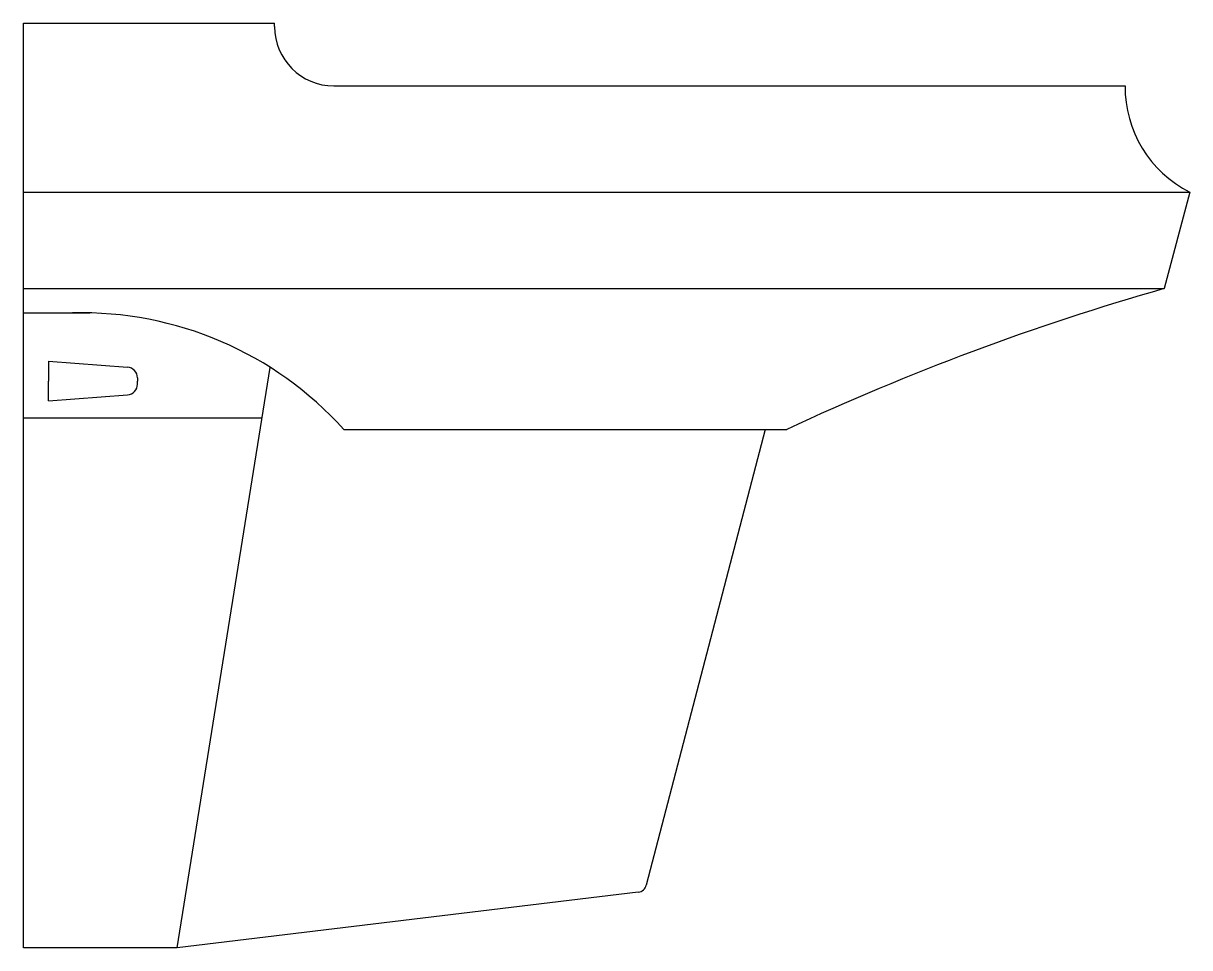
# Model space of a CAD drawing. Header units: millimetres. Extents: x -2916.636 to -2916.156, y 2950.087 to 2950.467.
import ezdxf

# ---------------------------------------------------------------- set-up
doc = ezdxf.new("R2010")
doc.units = ezdxf.units.MM
doc.header["$LTSCALE"] = 10
doc.layers.add('banheiro_louças', color=2, linetype='Continuous')

msp = doc.modelspace()

# ---------------------------------------------------------------- linework, layer by layer
at = {"layer": 'banheiro_louças'}
for p, q in [((-2916.635941441409, 2950.467073381536), (-2916.532568831409, 2950.467073381536)), ((-2916.635941441409, 2950.086593912535), (-2916.635941441409, 2950.467073381536)), ((-2916.532568831409, 2950.465708082535), (-2916.532568831409, 2950.467073381536)), ((-2916.508188498409, 2950.441327749535), (-2916.182516017409, 2950.441327749535)), ((-2916.635941441409, 2950.397589433535), (-2916.212450257409, 2950.397589433535)), ((-2916.212450257409, 2950.397589433535), (-2916.197955028409, 2950.397589433535)), ((-2916.197955028409, 2950.397589433535), (-2916.155941454409, 2950.397589433535)), ((-2916.155941454409, 2950.397589433535), (-2916.166376237409, 2950.357898252535)), ((-2916.635941441409, 2950.357898252535), (-2916.166376237409, 2950.357898252535)), ((-2916.635975126409, 2950.347856658535), (-2916.608657652409, 2950.347856658535)), ((-2916.625652940409, 2950.327969620535), (-2916.593042370409, 2950.325502860535)), ((-2916.625652940409, 2950.327969620535), (-2916.625652940409, 2950.319845761535)), ((-2916.572650098409, 2950.086593912535), (-2916.534324215409, 2950.325423649536)), ((-2916.588984920409, 2950.321126901536), (-2916.588984920409, 2950.319845761535)), ((-2916.625652940409, 2950.311721902535), (-2916.625652940409, 2950.319845761535)), ((-2916.588984920409, 2950.318564621535), (-2916.588984920409, 2950.319845761535)), ((-2916.625652940409, 2950.311721902535), (-2916.593042370409, 2950.314188662535)), ((-2916.537681055409, 2950.304505323536), (-2916.635941441409, 2950.304505323536)), ((-2916.504092603409, 2950.299921821535), (-2916.321727715409, 2950.299921821535)), ((-2916.330602156409, 2950.299921821535), (-2916.379569621409, 2950.112325445535)), ((-2916.382877810409, 2950.109437763535), (-2916.572650098409, 2950.086593912535)), ((-2916.572650098409, 2950.086593912535), (-2916.635941441409, 2950.086593912535))]:
    msp.add_line(p, q, dxfattribs=at)
for centre, radius, start, end in [((-2916.508188498409, 2950.465708082535), 0.024380333, 180, 270), ((-2916.134031008409, 2950.440844056536), 0.048487421, 179.4284279999858, 243.1356989999823), ((-2915.882747970409, 2949.360773314535), 1.036678896, 105.8781939999862, 115.0524749999836), ((-2916.611915213409, 2950.202771743536), 0.145133914, 42.01941099997295, 91.48887999998931), ((-2916.593373380409, 2950.321126901536), 0.00438846, 0, 85.67421499998784), ((-2916.593373380409, 2950.318564621535), 0.00438846, 274.3257850000122, 0), ((-2916.383344010409, 2950.113310657535), 0.003900853, 276.8639570000132, 345.3707540000132)]:
    msp.add_arc(centre, radius, start, end, dxfattribs=at)

doc.saveas('drawing.dxf')
